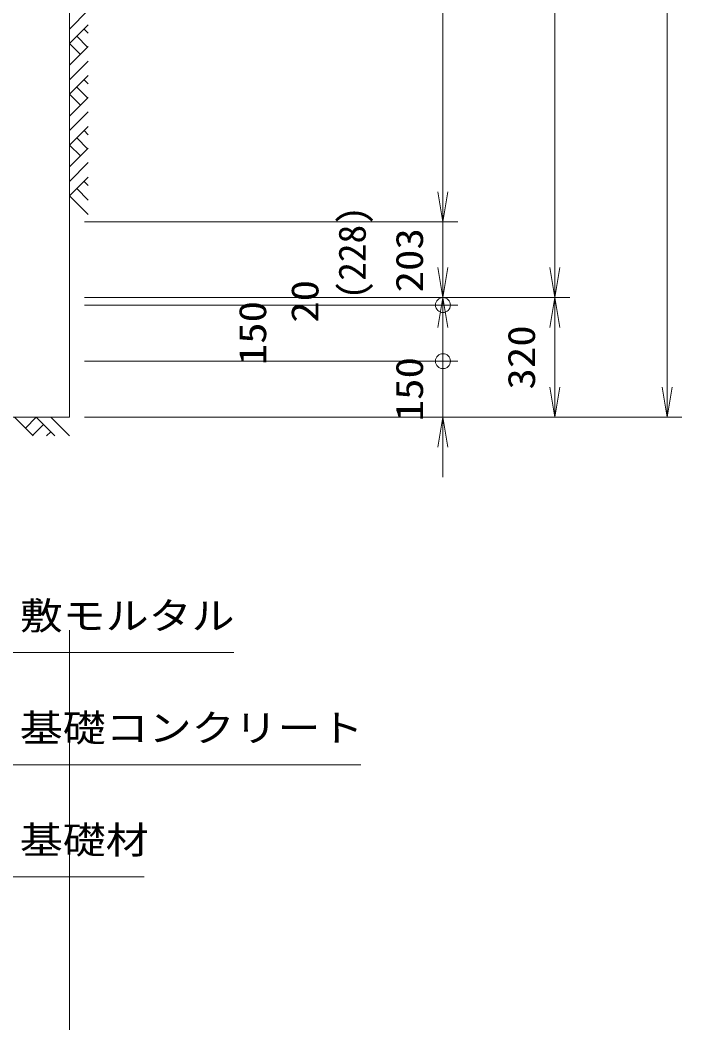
# Model space of a CAD drawing. Units: millimetres at full size. Extents: x 37600 to 71200, y -55520 to -31760.
# Drawn here: x 58426 to 60198, y -51509 to -48825 of the extents above; entities that cross this region are included whole.
import ezdxf
from ezdxf.enums import TextEntityAlignment as Align

# ---------------------------------------------------------------- set-up
doc = ezdxf.new("R2010")
doc.units = ezdxf.units.MM
doc.header["$LTSCALE"] = 80.0044
for name, color, linetype, lineweight in [('0_2', 4, 'Continuous', 13), ('寸法', 6, 'Continuous', 13), ('ﾊｯﾁﾝｸﾞ', 4, 'Continuous', 9)]:
    doc.layers.add(name, color=color, linetype=linetype, lineweight=lineweight)
doc.styles.add('ＭＳ ゴシック', font='')
doc.styles.get('ＭＳ ゴシック').set_extended_font_data('MS Gothic')

# ---------------------------------------------------------------- blocks, each defined once
blk = doc.blocks.new('open_arrow')
at = {"color": 0, "linetype": 'Continuous', "lineweight": -2}
blk.add_lwpolyline([(7.5, 1.25), (0, 0), (7.5, -1.25)], dxfattribs=at)
blk = doc.blocks.new('dimension_origin')
at = {"color": 0, "linetype": 'Continuous', "lineweight": -2}
blk.add_circle((0, 0), 1.25, dxfattribs=at)

msp = doc.modelspace()

# ---------------------------------------------------------------- linework, layer by layer
at = {"layer": '0_2'}
msp.add_lwpolyline([(58105, -49888), (58558, -49888), (58558, -47888)], dxfattribs=at)
at = {"layer": '寸法'}
for p, q in [((60158, -46112), (60158, -49888)), ((59858, -47112), (59858, -49568)), ((59558, -47315), (59558, -49365)), ((59558, -49205), (59558, -49728)), ((58598, -49365), (59598, -49365)), ((58598, -49365), (59598, -49365)), ((59558, -49668), (59558, -49408)), ((58598, -49568), (59898, -49568)), ((58598, -49568), (59598, -49568)), ((58598, -49568), (59898, -49568)), ((58598, -49568), (59598, -49568)), ((59858, -49568), (59858, -49888)), ((58598, -49588), (59598, -49588)), ((58598, -49588), (59598, -49588)), ((59558, -49588), (59558, -49738)), ((59558, -49658), (59558, -50048)), ((58598, -49738), (59598, -49738)), ((58598, -49738), (59598, -49738)), ((58598, -49888), (60198, -49888)), ((58598, -49888), (59898, -49888)), ((58598, -49888), (59598, -49888)), ((58558, -50458), (58558, -51758))]:
    msp.add_line(p, q, dxfattribs=at)
for points in [[(57855, -49588), (57889.84, -49660.01), (58305, -50518), (58998.33, -50518)], [(57780, -49738), (57814.98, -49809.95), (58305, -50818), (59338.33, -50818)], [(57705, -49888), (57740.07, -49959.9), (58305, -51118), (58758.33, -51118)]]:
    msp.add_lwpolyline(points, dxfattribs=at)
at = {"layer": 'ﾊｯﾁﾝｸﾞ'}
for p, q in [((58558, -48849.11), (58608, -48799.11)), ((58558, -48888), (58608, -48838)), ((58606.5, -48897.61), (58577.44, -48868.56)), ((58608, -48860.22), (58596.89, -48849.11)), ((58587.05, -48917.05), (58558, -48888)), ((58558, -48946.1), (58608, -48896.1)), ((58558, -48984.99), (58608, -48934.99)), ((58558, -49023.88), (58608, -48973.88)), ((58606.5, -49033.49), (58577.44, -49004.44)), ((58608, -48996.1), (58596.89, -48984.99)), ((58587.05, -49052.93), (58558, -49023.88)), ((58558, -49081.98), (58608, -49031.98)), ((58558, -49120.87), (58608, -49070.87)), ((58558, -49159.76), (58608, -49109.76)), ((58606.5, -49169.37), (58577.44, -49140.32)), ((58608, -49131.98), (58596.89, -49120.87)), ((58587.05, -49188.82), (58558, -49159.76)), ((58558, -49217.87), (58608, -49167.87)), ((58558, -49256.76), (58608, -49206.76)), ((58558, -49295.65), (58608, -49245.65)), ((58608, -49267.87), (58596.89, -49256.76)), ((58608, -49345.65), (58558, -49295.65)), ((58608, -49306.76), (58577.44, -49276.2)), ((58410.78, -49888), (58460.78, -49938)), ((58439.83, -49917.05), (58468.88, -49888)), ((58468.88, -49888), (58518.88, -49938)), ((58507.77, -49888), (58557.77, -49938)), ((58459.28, -49936.5), (58488.33, -49907.45)), ((58496.66, -49938), (58507.77, -49926.89))]:
    msp.add_line(p, q, dxfattribs=at)

# ---------------------------------------------------------------- block references
at = {"layer": '寸法'}
for name, p, xscale, yscale, rotation in [('open_arrow', (59558, -49365), 10.7, 10.7, 90), ('open_arrow', (59558, -49365), 10.7, 10.7, 90), ('open_arrow', (59558, -49568), 10.7, 10.7, 90), ('open_arrow', (59858, -49568), 10.7, 10.7, 90), ('dimension_origin', (59558, -49588), 16, 16, 270), ('dimension_origin', (59558, -49588), 16, 16, 270), ('open_arrow', (59558, -49568), 10.7, 10.7, 270), ('open_arrow', (59858, -49568), 10.7, 10.7, 270), ('dimension_origin', (59558, -49738), 16, 16, 90), ('dimension_origin', (59558, -49738), 16, 16, 90), ('open_arrow', (59858, -49888), 10.7, 10.7, 90), ('open_arrow', (60158, -49888), 10.7, 10.7, 90), ('open_arrow', (59558, -49888), 10.7, 10.7, 270)]:
    msp.add_blockref(name, p, dxfattribs=dict(at, xscale=xscale, yscale=yscale, rotation=rotation))

# ---------------------------------------------------------------- texts
at = {"layer": '寸法', "color": 3, "style": 'ＭＳ ゴシック'}
msp.add_text('(228)', height=73.31, rotation=90, dxfattribs=at).set_placement((59278, -49448), align=Align.TOP_CENTER)
at = {"layer": '寸法', "style": 'ＭＳ ゴシック', "width": 1.15}
for s, p in [('203', (59468, -49468)), ('20', (59188, -49578)), ('150', (59048, -49663)), ('320', (59768, -49728)), ('150', (59468, -49813))]:
    msp.add_text(s, height=73.31, rotation=90, dxfattribs=at).set_placement(p, align=Align.MIDDLE_CENTER)
for s, p in [('敷モルタル', (58425, -50478)), ('基礎コンクリート', (58425, -50778)), ('基礎材', (58425, -51078))]:
    msp.add_text(s, height=73.31, dxfattribs=at).set_placement(p, align=Align.BOTTOM_LEFT)

doc.saveas('drawing.dxf')
